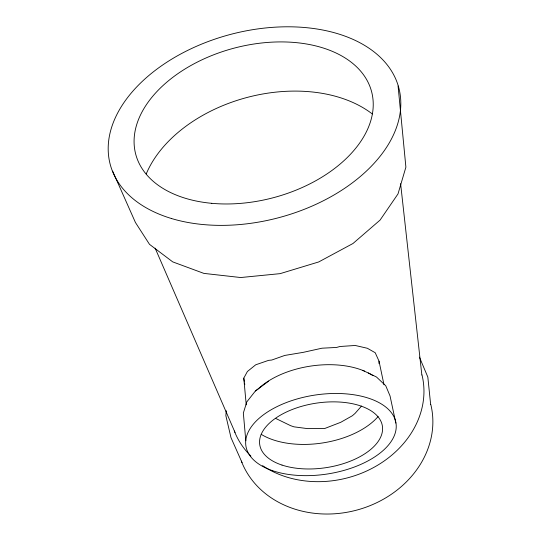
<?xml version="1.0" encoding="UTF-8"?>
<svg xmlns="http://www.w3.org/2000/svg" width="541" height="541" viewBox="0 0 541 541"><rect width="100%" height="100%" fill="white"/><g stroke="black" fill="none" stroke-linecap="round" stroke-linejoin="round"><path stroke-width="0.81" d="M378.977 363.538L379.025 361.158L375.211 352.718L367.346 348.269L355.221 345.476L339.931 346.504L336.57 347.45L322.01 348.194L303.244 352.353L284.755 355.437L271.778 360.036L268.573 360.36L255.717 364.796L247.386 371.518L243.788 378.145L246.236 404.864M226.253 410.734L225.868 415.725L231.007 437.703L242.07 462.609M268.64 381.141L255.393 390.987L246.811 401.902L243.342 413.033L245.803 440.766M361.544 406.048L355.052 413.412L352.36 415.745L340.742 422.305L324.715 428.506L307.484 428.614L293.952 426.829L290.578 425.659L275.538 418.349M255.393 390.987L258.206 388.898A70.425 38.898 -8.6 0 1 364.6 371.167M362.713 370.321L376.489 377.009L385.76 385.787L390.041 395.944L395.836 423.069M112.636 171.159L135.426 222.473L149.499 244.336L172.741 261.891L203.883 273.394L240.691 277.533L280.13 273.645L318.71 261.945L352.982 243.504L380.073 220.092L398.014 193.894L405.892 167.155L398.075 85.992M155.139 248.13L235.058 432.496M419.41 357.121L427.836 377.077L430.629 404.357M379.025 361.158L383.988 384.739M243.788 378.145L244.289 381.358M244.539 382.96L244.796 384.57M400.611 183.676L421.852 374.981M378.132 416.516A70.425 38.898 -8.6 0 1 261.215 434.335M368.306 372.918A70.425 38.898 -8.6 0 1 372.945 375.643M421.994 374.954A98.09 81.677 -14.8 0 1 375.481 466.484A98.09 81.677 -14.8 0 1 262.588 465.652M250.889 456.097A98.09 81.677 -14.8 0 1 234.327 431.015M430.764 404.337A99.03 84.565 -14.8 0 1 359.995 509.176A99.03 84.565 -14.8 0 1 241.354 461.121M146.246 173.911A131.788 89.191 -14.9 0 1 246.98 97.481A131.788 89.191 -14.9 0 1 372.282 113.948M282.01 465.077A62.026 32.622 -8.6 0 0 381.757 434.227A62.026 32.622 -8.6 0 0 299.376 407.001A62.026 32.622 -8.6 0 0 282.01 465.077M211.788 203.321A122.016 77.309 -14.9 0 0 371.593 91.645A122.016 77.309 -14.9 0 0 177.583 73.86A122.016 77.309 -14.9 0 0 211.788 203.321M171.375 218.49A149.289 94.756 -14.9 0 0 400.34 111.338A149.289 94.756 -14.9 0 0 191.791 48.419A149.289 94.756 -14.9 0 0 171.375 218.49M272.454 470.643A75.909 39.946 -8.6 0 0 395.058 433.612A75.909 39.946 -8.6 0 0 295.258 399.501A75.909 39.946 -8.6 0 0 272.454 470.643"/></g></svg>
